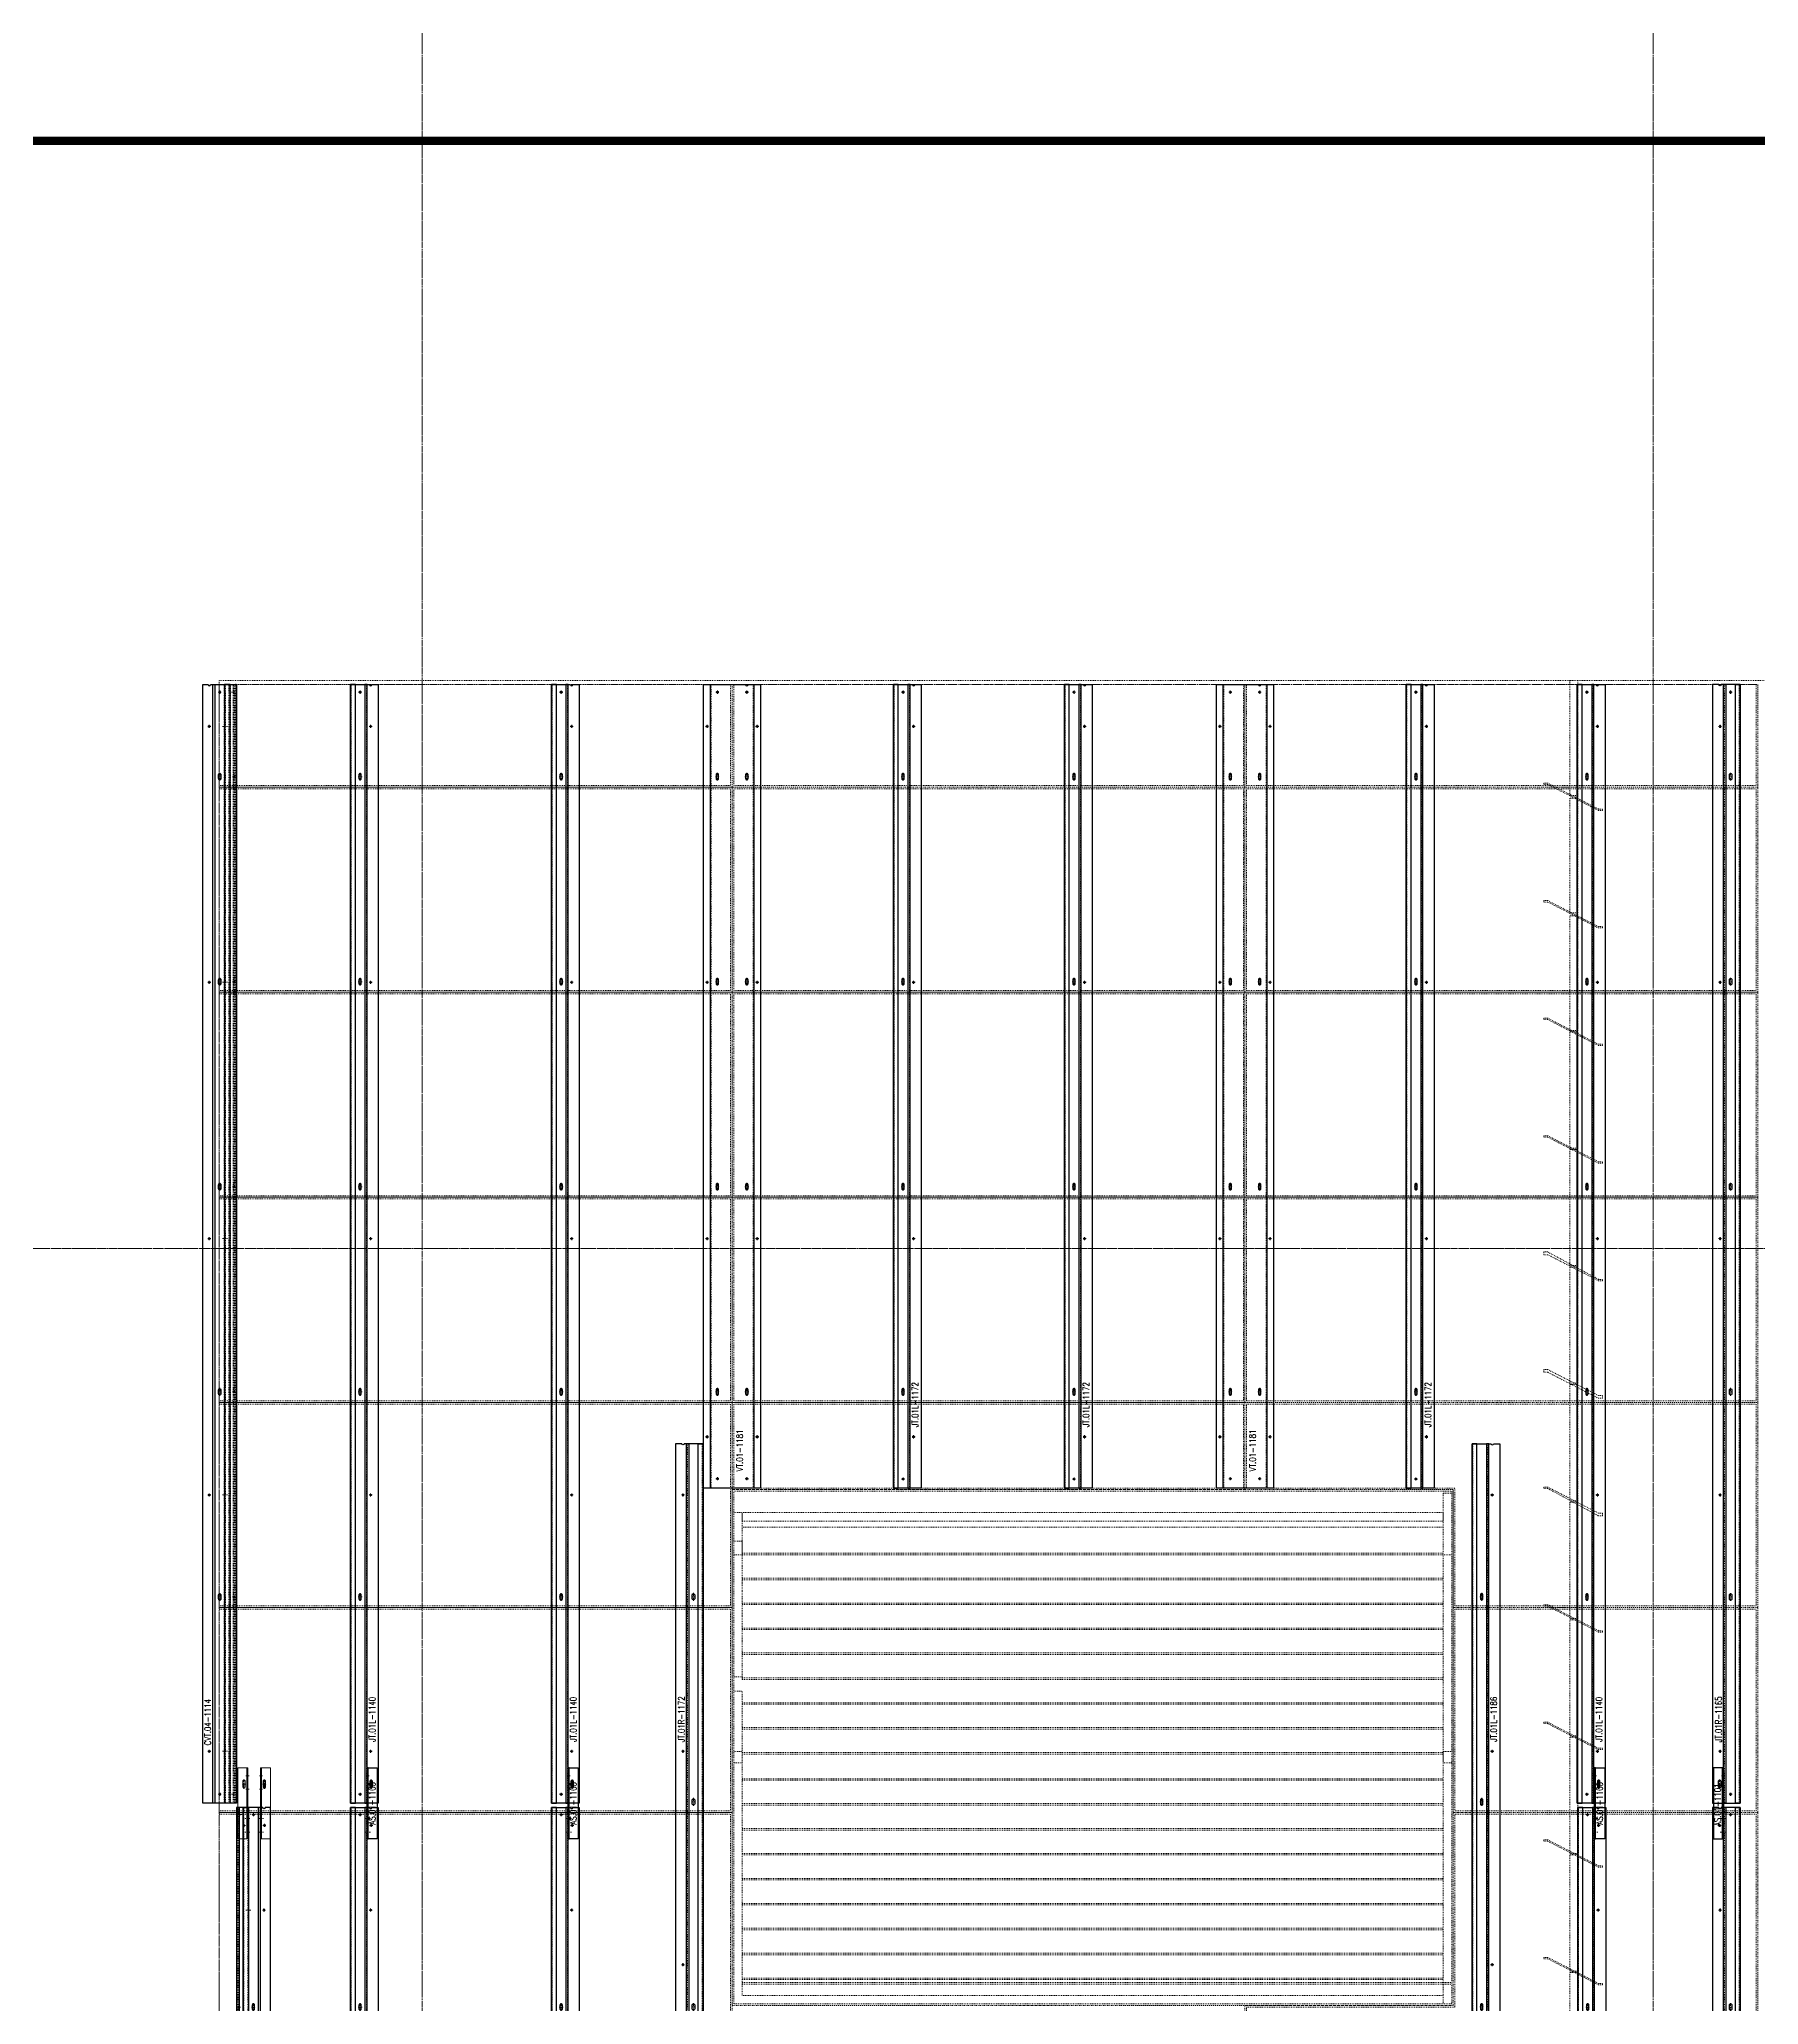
# Model space of a CAD drawing. Header units: inches. Extents: x 841 to 14369, y -4365 to -3225.
# Drawn here: x 8395 to 8596.1, y -3869.2 to -3639.2 of the extents above; entities that cross this region are included whole.
import ezdxf
from ezdxf.xclip import XClip

# ---------------------------------------------------------------- set-up
doc = ezdxf.new("R2010")
doc.units = ezdxf.units.IN
doc.header["$MEASUREMENT"] = 0
doc.header["$XCLIPFRAME"] = 0
for name, pattern in [('_PDT - Center', [0.5625, 0.375, -0.09375, 0, -0.09375]), ('Grid Line 1_2_', [0.875, 0.5, -0.125, 0.125, -0.125]), ('INC-200$0$NBK_Hidden', [0.125, 0.083333, -0.041667]), ('NBK_Center', [0.541667, 0.333333, -0.0625, 0.083333, -0.0625]), ('NBK_Center2', [0.270833, 0.166667, -0.03125, 0.041667, -0.03125]), ('NBK_CenterX2', [1.083333, 0.666667, -0.125, 0.166667, -0.125]), ('NBK_Hidden', [0.125, 0.083333, -0.041667]), ('NBK_Hidden2', [0.0625, 0.041667, -0.020833])]:
    doc.linetypes.add(name, pattern=pattern)
doc.layers.get('Defpoints').update_dxf_attribs({"color": 250, "lineweight": 0})
for name, color, linetype, lineweight in [('!Bracket', 11, 'Continuous', 25), ('!Clip - bent', 20, 'Continuous', 25), ('!Dimension', 50, 'Continuous', 5), ('!Extrusion', 140, 'Continuous', 25), ('!Gridline', 112, 'NBK_CenterX2', 5), ('!Linetype_Center', 220, 'NBK_Center', 9), ('!Linetype_Center2', 222, 'NBK_Center2', 9), ('!Linetype_Hidden', 210, 'NBK_Hidden', 9), ('!Misc2', 252, 'NBK_Hidden2', 5), ('INC-200$0$!Linetype_Hidden', 210, 'INC-200$0$NBK_Hidden', 9)]:
    doc.layers.add(name, color=color, linetype=linetype, lineweight=lineweight)
doc.layers.add('!Viewport', color=250, linetype='Continuous', lineweight=0, plot=False)
doc.layers.add('0 @ 1', color=7, linetype='Continuous')
doc.styles.add('Romans', font='romans.shx', dxfattribs={"width": 0.8})

# ---------------------------------------------------------------- blocks, each defined once
blk = doc.blocks.new('A$C5F5F23F4')
at = {"linetype": 'Grid Line 1_2_'}
for p, q in [((-2424, -106.16), (-2424, 462.07)), ((-2568, -106.16), (-2568, 458.95))]:
    blk.add_line(p, q, dxfattribs=at)
at = {"linetype": '_PDT - Center', "lineweight": 9}
blk.add_line((397.38, 258), (-2818.05, 258), dxfattribs=at)
blk = doc.blocks.new('A$C5F5EFE0E')
for p, q in [((-2591.75, -258.17), (-2591.75, 66.5)), ((-43, 66.5), (-2591.75, 66.5)), ((-2531.56, -88.4), (-2531.56, -28.4)), ((-2531.56, -28.4), (-2447.56, -28.4)), ((-2448.56, -28.64), (-2447.56, -28.64)), ((-2448.56, -28.64), (-2448.56, -31.4)), ((-2447.56, -28.4), (-2447.56, -88.4)), ((-2531.56, -30.9), (-2530.56, -30.9)), ((-2530.56, -31.9), (-2530.56, -30.9)), ((-2448.56, -30.9), (-2530.56, -30.9)), ((-2530.56, -35.83), (-2530.56, -30.9)), ((-2530.56, -31.9), (-2448.56, -31.9)), ((-2448.56, -30.9), (-2448.56, -31.9)), ((-2448.56, -31.4), (-2448.56, -35.83)), ((-2531.56, -34.26), (-2530.56, -34.26)), ((-2448.56, -32.6), (-2530.56, -32.6)), ((-2530.56, -37.15), (-2530.56, -34.26)), ((-2530.56, -35.83), (-2531.56, -35.83)), ((-2530.56, -35.66), (-2448.56, -35.66)), ((-2530.56, -35.83), (-2448.56, -35.83)), ((-2447.56, -35.83), (-2448.56, -35.83)), ((-2448.56, -35.83), (-2448.56, -37.15)), ((-2530.56, -39.12), (-2530.56, -37.15)), ((-2530.56, -38.57), (-2448.56, -38.57)), ((-2530.56, -38.75), (-2448.56, -38.75)), ((-2448.56, -37.15), (-2448.56, -39.12)), ((-2530.56, -40.07), (-2530.56, -39.12)), ((-2530.56, -42.98), (-2530.56, -40.07)), ((-2448.56, -39.12), (-2448.56, -40.07)), ((-2448.56, -40.07), (-2448.56, -42.98)), ((-2530.56, -41.49), (-2448.56, -41.49)), ((-2530.56, -41.67), (-2448.56, -41.67)), ((-2530.56, -45.9), (-2530.56, -42.98)), ((-2448.56, -42.98), (-2448.56, -45.9)), ((-2530.56, -44.41), (-2448.56, -44.41)), ((-2530.56, -44.58), (-2448.56, -44.58)), ((-2530.56, -48.82), (-2530.56, -45.9)), ((-2448.56, -45.9), (-2448.56, -48.82)), ((-2530.56, -47.32), (-2448.56, -47.32)), ((-2530.56, -47.5), (-2448.56, -47.5)), ((-2530.56, -50.12), (-2531.56, -50.12)), ((-2530.56, -50.12), (-2530.56, -48.82)), ((-2530.56, -50.24), (-2530.56, -50.12)), ((-2530.56, -50.42), (-2530.56, -50.24)), ((-2530.56, -50.24), (-2448.56, -50.24)), ((-2530.56, -50.42), (-2448.56, -50.42)), ((-2448.56, -48.82), (-2448.56, -50.12)), ((-2448.56, -50.12), (-2448.56, -51.73)), ((-2531.56, -51.81), (-2530.56, -51.81)), ((-2530.56, -54.65), (-2530.56, -51.81)), ((-2448.56, -51.73), (-2448.56, -51.81)), ((-2448.56, -51.81), (-2448.56, -54.65)), ((-2530.56, -53.16), (-2448.56, -53.16)), ((-2530.56, -53.33), (-2448.56, -53.33)), ((-2530.56, -57.57), (-2530.56, -54.65)), ((-2448.56, -54.65), (-2448.56, -57.57)), ((-2530.56, -56.07), (-2448.56, -56.07)), ((-2530.56, -56.25), (-2448.56, -56.25)), ((-2531.56, -58.85), (-2530.56, -58.85)), ((-2530.56, -60.18), (-2530.56, -57.57)), ((-2530.56, -87.4), (-2530.56, -58.85)), ((-2530.56, -58.99), (-2448.56, -58.99)), ((-2530.56, -59.17), (-2448.56, -59.17)), ((-2448.56, -57.57), (-2448.56, -60.18)), ((-2448.56, -58.85), (-2447.56, -58.85)), ((-2448.56, -58.85), (-2448.56, -87.4)), ((-2530.56, -60.18), (-2531.56, -60.18)), ((-2530.56, -62.05), (-2448.56, -62.05)), ((-2447.56, -60.18), (-2448.56, -60.18)), ((-2530.56, -62.22), (-2448.56, -62.22)), ((-2530.56, -64.4), (-2530.56, -63.4)), ((-2530.56, -64.96), (-2448.56, -64.96)), ((-2530.56, -65.14), (-2448.56, -65.14)), ((-2530.56, -67.88), (-2448.56, -67.88)), ((-2530.56, -68.06), (-2448.56, -68.06)), ((-2530.56, -70.8), (-2448.56, -70.8)), ((-2530.56, -70.97), (-2448.56, -70.97)), ((-2530.56, -73.71), (-2448.56, -73.71)), ((-2530.56, -73.89), (-2448.56, -73.89)), ((-2530.56, -76.63), (-2448.56, -76.63)), ((-2530.56, -76.81), (-2448.56, -76.81)), ((-2530.56, -79.55), (-2448.56, -79.55)), ((-2530.56, -79.72), (-2448.56, -79.72)), ((-2530.56, -82.46), (-2448.56, -82.46)), ((-2530.56, -82.64), (-2448.56, -82.64)), ((-2530.56, -85.38), (-2448.56, -85.38)), ((-2530.56, -85.56), (-2448.56, -85.56)), ((-2530.56, -85.91), (-2447.56, -85.91)), ((-2530.56, -86.08), (-2447.56, -86.08)), ((-2448.56, -87.4), (-2530.56, -87.4)), ((-2448.56, -87.4), (-2448.56, -88.4)), ((-2447.56, -88.4), (-2531.56, -88.4))]:
    blk.add_line(p, q)
at = {"lineweight": 13}
for points in [[(-2432.8, 53.04), (-2432.8, 66.48), (-2433.76, 66.48), (-2433.76, 53.04)], [(-2432.8, 39.28), (-2432.8, 52.72), (-2433.76, 52.72), (-2433.76, 39.28)], [(-2432.8, 25.52), (-2432.8, 38.96), (-2433.76, 38.96), (-2433.76, 25.52)], [(-2432.8, 11.76), (-2432.8, 25.36), (-2433.76, 25.36), (-2433.76, 11.76)], [(-2432.8, -2), (-2432.8, 11.6), (-2433.76, 11.6), (-2433.76, -2)], [(-2432.8, -15.76), (-2432.8, -2.16), (-2433.76, -2.16), (-2433.76, -15.76)], [(-2432.8, -29.52), (-2432.8, -15.92), (-2433.76, -15.92), (-2433.76, -29.52)], [(-2432.8, -43.28), (-2432.8, -29.68), (-2433.76, -29.68), (-2433.76, -43.28)], [(-2432.8, -57.04), (-2432.8, -43.44), (-2433.76, -43.44), (-2433.76, -57.04)], [(-2432.8, -70.8), (-2432.8, -57.2), (-2433.76, -57.2), (-2433.76, -70.8)], [(-2432.8, -84.56), (-2432.8, -70.96), (-2433.76, -70.96), (-2433.76, -84.56)], [(-2432.8, -98.32), (-2432.8, -84.72), (-2433.76, -84.72), (-2433.76, -98.32)]]:
    blk.add_lwpolyline(points, close=True, dxfattribs=at)
at = {"lineweight": 18}
for points in [[(-2429.92, 51.44), (-2430.4, 51.44), (-2436.32, 54.48), (-2436.8, 54.48), (-2436.8, 54.32), (-2436.32, 54.32), (-2430.4, 51.28), (-2429.92, 51.28)], [(-2429.92, 37.68), (-2430.4, 37.68), (-2436.32, 40.72), (-2436.8, 40.72), (-2436.8, 40.56), (-2436.32, 40.56), (-2430.4, 37.52), (-2429.92, 37.52)], [(-2429.92, 23.92), (-2430.4, 23.92), (-2436.32, 26.96), (-2436.8, 26.96), (-2436.8, 26.8), (-2436.32, 26.8), (-2430.4, 23.76), (-2429.92, 23.76)], [(-2429.92, 10.16), (-2430.4, 10.16), (-2436.32, 13.2), (-2436.8, 13.2), (-2436.8, 13.04), (-2436.32, 13.04), (-2430.4, 10), (-2429.92, 10)], [(-2429.92, -3.6), (-2430.4, -3.6), (-2436.32, -0.4), (-2436.8, -0.4), (-2436.8, -0.72), (-2436.32, -0.72), (-2430.4, -3.76), (-2429.92, -3.76)], [(-2429.92, -17.2), (-2430.4, -17.2), (-2436.32, -14.16), (-2436.8, -14.16), (-2436.8, -14.48), (-2436.32, -14.48), (-2430.4, -17.52), (-2429.92, -17.52)], [(-2429.92, -30.96), (-2430.4, -30.96), (-2436.32, -27.92), (-2436.8, -27.92), (-2436.8, -28.08), (-2436.32, -28.08), (-2430.4, -31.28), (-2429.92, -31.28)], [(-2429.92, -44.72), (-2430.4, -44.72), (-2436.32, -41.68), (-2436.8, -41.68), (-2436.8, -41.84), (-2436.32, -41.84), (-2430.4, -44.88), (-2429.92, -44.88)], [(-2429.92, -58.48), (-2430.4, -58.48), (-2436.32, -55.44), (-2436.8, -55.44), (-2436.8, -55.6), (-2436.32, -55.6), (-2430.4, -58.64), (-2429.92, -58.64)], [(-2429.92, -72.24), (-2430.4, -72.24), (-2436.32, -69.2), (-2436.8, -69.2), (-2436.8, -69.36), (-2436.32, -69.36), (-2430.4, -72.4), (-2429.92, -72.4)], [(-2429.92, -86), (-2430.4, -86), (-2436.32, -82.96), (-2436.8, -82.96), (-2436.8, -83.12), (-2436.32, -83.12), (-2430.4, -86.16), (-2429.92, -86.16)]]:
    blk.add_lwpolyline(points, close=True, dxfattribs=at)
at = {"color": 8, "lineweight": 13, "true_color": 0x787878}
for points in [[(-2435.36, 54), (-2433.76, 54)], [(-2435.84, -42), (-2433.76, -42)]]:
    blk.add_lwpolyline(points, dxfattribs=at)
blk = doc.blocks.new('A$C5F5DFE26')
at = {"layer": '!Linetype_Center2'}
for points in [[(-2591.75, 53.7), (-2531.75, 53.7), (-2531.75, 65.7), (-2591.75, 65.7)], [(-2531.75, 65.7), (-2471.75, 65.7), (-2471.75, 53.7), (-2531.75, 53.7)], [(-2471.75, 65.7), (-2411.75, 65.7), (-2411.75, 53.7), (-2471.75, 53.7)], [(-2591.75, 29.7), (-2531.75, 29.7), (-2531.75, 53.7), (-2591.75, 53.7)], [(-2531.75, 29.7), (-2471.75, 29.7), (-2471.75, 53.7), (-2531.75, 53.7)], [(-2471.75, 29.7), (-2411.75, 29.7), (-2411.75, 53.7), (-2471.75, 53.7)], [(-2591.75, 5.7), (-2531.75, 5.7), (-2531.75, 29.7), (-2591.75, 29.7)], [(-2531.75, 5.7), (-2471.75, 5.7), (-2471.75, 29.7), (-2531.75, 29.7)], [(-2471.75, 5.7), (-2411.75, 5.7), (-2411.75, 29.7), (-2471.75, 29.7)], [(-2591.75, -18.3), (-2531.75, -18.3), (-2531.75, 5.7), (-2591.75, 5.7)], [(-2531.75, -18.3), (-2471.75, -18.3), (-2471.75, 5.7), (-2531.75, 5.7)], [(-2471.75, -18.3), (-2411.75, -18.3), (-2411.75, 5.7), (-2471.75, 5.7)], [(-2591.75, -42.3), (-2531.75, -42.3), (-2531.75, -18.3), (-2591.75, -18.3)], [(-2531.75, -28.51), (-2471.75, -28.51), (-2471.75, -18.3), (-2531.75, -18.3)], [(-2471.75, -28.51), (-2471.75, -18.3), (-2411.75, -18.3), (-2411.75, -42.3), (-2447.38, -42.3), (-2447.38, -28.51)], [(-2531.75, -88.89), (-2447.38, -88.89), (-2447.38, -28.51), (-2531.75, -28.51)], [(-2591.75, -66.3), (-2531.75, -66.3), (-2531.75, -42.3), (-2591.75, -42.3)], [(-2447.38, -66.3), (-2411.75, -66.3), (-2411.75, -42.3), (-2447.38, -42.3)], [(-2591.75, -90.3), (-2531.75, -90.3), (-2531.75, -66.3), (-2591.75, -66.3)], [(-2471.75, -90.3), (-2471.75, -88.89), (-2447.38, -88.89), (-2447.38, -66.3), (-2411.75, -66.3), (-2411.75, -90.3)]]:
    blk.add_lwpolyline(points, close=True, dxfattribs=at)
at = {"layer": 'INC-200$0$!Linetype_Hidden'}
for points in [[(-2591.75, 65.7), (-2531.94, 65.7), (-2531.94, 53.89), (-2591.75, 53.89)], [(-2531.56, 65.7), (-2471.94, 65.7), (-2471.94, 53.89), (-2531.56, 53.89)], [(-2471.56, 65.7), (-2411.94, 65.7), (-2411.94, 53.89), (-2471.56, 53.89)], [(-2591.75, 53.51), (-2531.94, 53.51), (-2531.94, 29.89), (-2591.75, 29.89)], [(-2531.56, 53.51), (-2471.94, 53.51), (-2471.94, 29.89), (-2531.56, 29.89)], [(-2471.56, 53.51), (-2411.94, 53.51), (-2411.94, 29.89), (-2471.56, 29.89)], [(-2591.75, 29.51), (-2531.94, 29.51), (-2531.94, 5.89), (-2591.75, 5.89)], [(-2531.56, 29.51), (-2471.94, 29.51), (-2471.94, 5.89), (-2531.56, 5.89)], [(-2471.56, 29.51), (-2411.94, 29.51), (-2411.94, 5.89), (-2471.56, 5.89)], [(-2591.75, 5.51), (-2531.94, 5.51), (-2531.94, -18.11), (-2591.75, -18.11)], [(-2531.56, 5.51), (-2471.94, 5.51), (-2471.94, -18.11), (-2531.56, -18.11)], [(-2471.56, 5.51), (-2411.94, 5.51), (-2411.94, -18.11), (-2471.56, -18.11)], [(-2591.75, -18.49), (-2531.94, -18.49), (-2531.94, -42.11), (-2591.75, -42.11)], [(-2471.94, -18.49), (-2531.56, -18.49), (-2531.56, -28.33), (-2471.94, -28.33)], [(-2471.56, -28.33), (-2471.56, -18.49), (-2411.94, -18.49), (-2411.94, -42.11), (-2447.19, -42.11), (-2447.19, -28.33)], [(-2591.75, -42.49), (-2531.94, -42.49), (-2531.94, -66.11), (-2591.75, -66.11)], [(-2447.19, -66.11), (-2411.94, -66.11), (-2411.94, -42.49), (-2447.19, -42.49)], [(-2591.75, -66.49), (-2531.94, -66.49), (-2531.94, -90.11), (-2591.75, -90.11)], [(-2471.56, -90.11), (-2471.56, -89.08), (-2447.19, -89.08), (-2447.19, -66.49), (-2411.94, -66.49), (-2411.94, -90.11)]]:
    blk.add_lwpolyline(points, close=True, dxfattribs=at)
blk = doc.blocks.new('A$C5F5F243C')
at = {"layer": '!Linetype_Hidden'}
blk.add_blockref('A$C5F5EFE0E', (0, 0), dxfattribs=at)
at = {"color": 1}
blk.add_blockref('A$C5F5DFE26', (0, 0.3), dxfattribs=at)
blk = doc.blocks.new('GRID_ELEV SOUTH_S')
at = {"layer": '!Gridline'}
for p, q in [((0.03, -2067.31), (0.03, 130.35)), ((144.03, -2067.31), (144.03, 130.35)), ((-679.04, -401.03), (2852.28, -401.03))]:
    blk.add_line(p, q, dxfattribs=at)
blk = doc.blocks.new('WEEP HOLE')
at = {"layer": '!Linetype_Center'}
for p, q in [((-0.22, 0.37), (0.22, 0.37)), ((0, 0.83), (0, -0.08))]:
    blk.add_line(p, q, dxfattribs=at)
at = {"color": 0}
blk.add_lwpolyline([(-0.14, 0.61), (-0.14, 0.14, 0.414214), (0, 0, 0.414214), (0.14, 0.14), (0.14, 0.61, 0.414214), (0, 0.75, 0.414214)], format="xyb", close=True, dxfattribs=at)
blk = doc.blocks.new('TAP HOLE_5mm')
at = {"layer": '!Linetype_Center2'}
for points in [[(-0.18, 0), (0.18, 0)], [(0, 0.18), (0, -0.18)]]:
    blk.add_lwpolyline(points, dxfattribs=at)
blk.add_circle((0, 0), 0.101)
blk = doc.blocks.new('JT.01L-1172')
at = {"layer": '!Extrusion'}
for points in [[(0.57, 0), (0.57, 94.03), (0, 94.03), (0, 0)], [(1.95, 0), (1.95, 94.03), (1.69, 94.03), (1.69, 0)]]:
    blk.add_lwpolyline(points, close=True, dxfattribs=at)
blk.add_lwpolyline([(0, 0), (0, 94.03), (2.22, 94.03, 1), (2.5, 94.03), (3.25, 94.03), (3.25, 0)], format="xyb", close=True, dxfattribs=at)
at = {"layer": '!Extrusion', "linetype": 'NBK_Hidden'}
for points in [[(0.08, 0), (0.08, 94.03), (0, 94.03), (0, 0)], [(1.95, 0), (1.95, 94.03), (1.87, 94.03), (1.87, 0)]]:
    blk.add_lwpolyline(points, close=True, dxfattribs=at)
at = {"layer": '!Extrusion', "rotation": 360}
for p in [(1.13, 93.15), (2.36, 89.14), (2.36, 59.19), (2.36, 29.19), (2.36, 6), (1.13, 1.06)]:
    blk.add_blockref('TAP HOLE_5mm', p, dxfattribs=at)
at = {"layer": '!Extrusion'}
for p in [(1.13, 82.89), (1.13, 58.89), (1.13, 34.89), (1.13, 10.89)]:
    blk.add_blockref('WEEP HOLE', p, dxfattribs=at)
at = {"layer": 'Defpoints', "color": 2, "insert": (2.54, 9.76), "char_height": 0.75, "width": 1.65, "attachment_point": 5, "rotation": 90, "style": 'Romans'}
blk.add_mtext('JT.01L-1172', dxfattribs=at)
blk = doc.blocks.new('JT.01R-1172')
at = {"layer": '!Extrusion'}
blk.add_lwpolyline([(0, 0), (0, 66.97), (-2.22, 66.97, -1), (-2.5, 66.97), (-3.25, 66.97), (-3.25, 0)], format="xyb", close=True, dxfattribs=at)
for points in [[(-1.95, 0), (-1.95, 66.97), (-1.69, 66.97), (-1.69, 0)], [(-0.57, 0), (-0.57, 66.97), (0, 66.97), (0, 0)]]:
    blk.add_lwpolyline(points, close=True, dxfattribs=at)
at = {"layer": '!Extrusion', "linetype": 'NBK_Hidden'}
for points in [[(-1.95, 0), (-1.95, 66.97), (-1.87, 66.97), (-1.87, 0)], [(-0.08, 0), (-0.08, 66.97), (0, 66.97), (0, 0)]]:
    blk.add_lwpolyline(points, close=True, dxfattribs=at)
at = {"layer": '!Extrusion', "xscale": -1}
for name, p in [('TAP HOLE_5mm', (-2.36, 60.97)), ('WEEP HOLE', (-1.13, 48.68)), ('TAP HOLE_5mm', (-2.36, 30.97)), ('WEEP HOLE', (-1.13, 24.68)), ('TAP HOLE_5mm', (-2.36, 6)), ('WEEP HOLE', (-1.13, 0.68))]:
    blk.add_blockref(name, p, dxfattribs=at)
at = {"layer": 'Defpoints', "color": 5, "insert": (-2.54, 34.72), "char_height": 0.75, "width": 1.65, "attachment_point": 5, "rotation": 90, "style": 'Romans'}
blk.add_mtext('JT.01R-1172', dxfattribs=at)
blk = doc.blocks.new('JT.01L-1186')
at = {"layer": '!Extrusion'}
for points in [[(0.57, 0), (0.57, 66.97), (0, 66.97), (0, 0)], [(1.95, 0), (1.95, 66.97), (1.69, 66.97), (1.69, 0)]]:
    blk.add_lwpolyline(points, close=True, dxfattribs=at)
blk.add_lwpolyline([(0, 0), (0, 66.97), (2.22, 66.97, 1), (2.5, 66.97), (3.25, 66.97), (3.25, 0)], format="xyb", close=True, dxfattribs=at)
at = {"layer": '!Extrusion', "linetype": 'NBK_Hidden'}
for points in [[(0.08, 0), (0.08, 66.97), (0, 66.97), (0, 0)], [(1.95, 0), (1.95, 66.97), (1.87, 66.97), (1.87, 0)]]:
    blk.add_lwpolyline(points, close=True, dxfattribs=at)
at = {"layer": '!Extrusion', "rotation": 360}
for p in [(2.36, 60.97), (2.36, 30.97), (2.36, 6)]:
    blk.add_blockref('TAP HOLE_5mm', p, dxfattribs=at)
at = {"layer": '!Extrusion'}
for p in [(1.13, 48.68), (1.13, 24.68), (1.13, 0.68)]:
    blk.add_blockref('WEEP HOLE', p, dxfattribs=at)
at = {"layer": 'Defpoints', "color": 2, "insert": (2.54, 34.72), "char_height": 0.75, "width": 1.65, "attachment_point": 5, "rotation": 90, "style": 'Romans'}
blk.add_mtext('JT.01L-1186', dxfattribs=at)
blk = doc.blocks.new('JT.01R-1165')
at = {"layer": '!Extrusion'}
blk.add_lwpolyline([(0, 0), (0, 130.92), (-2.22, 130.92, -1), (-2.5, 130.92), (-3.25, 130.92), (-3.25, 0)], format="xyb", close=True, dxfattribs=at)
for points in [[(-1.95, 0), (-1.95, 130.92), (-1.69, 130.92), (-1.69, 0)], [(-0.57, 0), (-0.57, 130.92), (0, 130.92), (0, 0)]]:
    blk.add_lwpolyline(points, close=True, dxfattribs=at)
at = {"layer": '!Extrusion', "linetype": 'NBK_Hidden'}
for points in [[(-1.95, 0), (-1.95, 130.92), (-1.87, 130.92), (-1.87, 0)], [(-0.08, 0), (-0.08, 130.92), (0, 130.92), (0, 0)]]:
    blk.add_lwpolyline(points, close=True, dxfattribs=at)
at = {"layer": '!Extrusion', "xscale": -1}
for name, p in [('TAP HOLE_5mm', (-1.13, 130.04)), ('TAP HOLE_5mm', (-2.36, 126.03)), ('WEEP HOLE', (-1.13, 119.78)), ('WEEP HOLE', (-1.13, 95.78)), ('TAP HOLE_5mm', (-2.36, 96.08)), ('WEEP HOLE', (-1.13, 71.78)), ('TAP HOLE_5mm', (-2.36, 66.08)), ('WEEP HOLE', (-1.13, 47.78)), ('TAP HOLE_5mm', (-2.36, 36.08)), ('WEEP HOLE', (-1.13, 23.78)), ('TAP HOLE_5mm', (-2.36, 6.08)), ('TAP HOLE_5mm', (-1.13, 1.06))]:
    blk.add_blockref(name, p, dxfattribs=at)
at = {"layer": 'Defpoints', "color": 5, "insert": (-2.54, 9.82), "char_height": 0.75, "width": 1.65, "attachment_point": 5, "rotation": 90, "style": 'Romans'}
blk.add_mtext('JT.01R-1165', dxfattribs=at)
blk = doc.blocks.new('SECTION CLEAR HOLE 1')
at = {"layer": '!Linetype_Center2'}
blk.add_line((-0.33, 0, 0), (0.26, 0, 0), dxfattribs=at)
at = {"layer": '!Misc2'}
blk.add_lwpolyline([(-0.12, 0.1), (0, 0.1), (0, -0.1), (-0.12, -0.1)], close=True, dxfattribs=at)
blk = doc.blocks.new('SLOTTED SECTION1')
at = {"layer": '!Linetype_Center2'}
blk.add_lwpolyline([(-0.24, 0), (0.12, 0)], dxfattribs=at)
at = {"layer": '!Misc2'}
blk.add_lwpolyline([(-0.12, 0.47), (0, 0.47), (0, -0.47), (-0.12, -0.47)], close=True, dxfattribs=at)
blk = doc.blocks.new('SLOTTED HOLE 1')
at = {"layer": '!Linetype_Center'}
for p, q in [((0, 0.55), (0, -0.55)), ((-0.22, 0), (0.22, 0))]:
    blk.add_line(p, q, dxfattribs=at)
at = {"color": 0}
blk.add_lwpolyline([(-0.14, 0.33), (-0.14, -0.33, 0.414214), (0, -0.47, 0.414214), (0.14, -0.33), (0.14, 0.33, 0.414214), (0, 0.47, 0.414214)], format="xyb", close=True, dxfattribs=at)
blk = doc.blocks.new('SL.01-1101')
at = {"layer": '!Bracket'}
for points in [[(4.65, -1.3), (4.65, -0.12), (-3.67, -0.12), (-3.67, -1.3)], [(-3.67, -1.3), (-3.67, -1.18), (4.65, -1.18), (4.65, -1.3)]]:
    blk.add_lwpolyline(points, close=True, dxfattribs=at)
at = {"layer": '!Dimension', "xscale": -1, "rotation": 270}
for name, p in [('SECTION CLEAR HOLE 1', (-2.88, -1.18)), ('SECTION CLEAR HOLE 1', (-1.3, -1.18)), ('SLOTTED SECTION1', (2.15, -1.18)), ('SLOTTED SECTION1', (3.73, -1.18))]:
    blk.add_blockref(name, p, dxfattribs=at)
at = {"layer": '!Extrusion', "xscale": -1, "rotation": 270}
blk.add_blockref('TAP HOLE_5mm', (-2.09, -0.83), dxfattribs=at)
at = {"layer": '!Extrusion', "linetype": 'NBK_Hidden', "xscale": -1, "rotation": 270}
blk.add_blockref('SLOTTED HOLE 1', (2.75, -0.83), dxfattribs=at)
at = {"layer": 'Defpoints', "color": 30, "insert": (0.32, -0.6), "char_height": 0.75, "width": 1.65, "attachment_point": 5, "style": 'Romans'}
blk.add_mtext('AS.01-1101', dxfattribs=at)
blk = doc.blocks.new('JT.01R-1164')
at = {"layer": '!Extrusion'}
blk.add_lwpolyline([(-3.25, 0), (0, 0), (0, 143.5), (-2.22, 143.5, -1), (-2.5, 143.5), (-3.25, 143.5)], format="xyb", close=True, dxfattribs=at)
for points in [[(-1.69, 143.5), (-1.69, 0), (-1.95, 0), (-1.95, 143.5)], [(0, 143.5), (0, 0), (-0.57, 0), (-0.57, 143.5)]]:
    blk.add_lwpolyline(points, close=True, dxfattribs=at)
at = {"layer": '!Extrusion', "linetype": 'NBK_Hidden'}
for points in [[(-1.87, 143.5), (-1.87, 0), (-1.95, 0), (-1.95, 143.5)], [(0, 143.5), (0, 0), (-0.08, 0), (-0.08, 143.5)]]:
    blk.add_lwpolyline(points, close=True, dxfattribs=at)
at = {"layer": '!Extrusion', "xscale": -1}
for name, p in [('TAP HOLE_5mm', (-1.13, 142.67)), ('TAP HOLE_5mm', (-2.36, 131.5)), ('WEEP HOLE', (-1.13, 119.78)), ('TAP HOLE_5mm', (-2.36, 101.5)), ('WEEP HOLE', (-1.13, 95.78)), ('TAP HOLE_5mm', (-2.36, 71.5)), ('WEEP HOLE', (-1.13, 71.78)), ('WEEP HOLE', (-1.13, 47.78)), ('TAP HOLE_5mm', (-2.36, 41.5)), ('WEEP HOLE', (-1.13, 23.78)), ('TAP HOLE_5mm', (-2.36, 11.5)), ('TAP HOLE_5mm', (-1.13, 1.06))]:
    blk.add_blockref(name, p, dxfattribs=at)
at = {"color": 144, "rotation": 90}
blk.add_blockref('SL.01-1101', (-3.25, 143.5), dxfattribs=at)
at = {"layer": 'Defpoints', "color": 5, "insert": (-2.54, 4.4), "char_height": 0.75, "width": 1.65, "attachment_point": 5, "rotation": 90, "style": 'Romans'}
blk.add_mtext('JT.01R-1164', dxfattribs=at)
blk = doc.blocks.new('19mm WEEP HOLE')
at = {"layer": '!Linetype_Center'}
blk.add_line((-0.37, 0.2), (-0.37, -0.12), dxfattribs=at)
at = {"linetype": 'NBK_Hidden'}
blk.add_lwpolyline([(-0.75, 0.08), (0, 0.08), (0, 0), (-0.75, 0)], close=True, dxfattribs=at)
blk = doc.blocks.new('CLEAR SECTION HOLE')
at = {"layer": '!Linetype_Center2'}
blk.add_line((-0.33, 0), (0.26, 0), dxfattribs=at)
at = {"layer": '!Misc2'}
blk.add_lwpolyline([(-0.08, 0.1), (0, 0.1), (0, -0.1), (-0.08, -0.1)], close=True, dxfattribs=at)
blk = doc.blocks.new('HOLE SECTION')
at = {"layer": '!Linetype_Center2'}
blk.add_line((-0.33, 0), (0.26, 0), dxfattribs=at)
at = {"layer": '!Misc2'}
blk.add_lwpolyline([(-0.09, 0.1), (0, 0.1), (0, -0.1), (-0.09, -0.1)], close=True, dxfattribs=at)
blk = doc.blocks.new('SPPLICE 1')
at = {"layer": 'Defpoints', "color": 8}
for points in [[(-1.3, 4.65), (-0.12, 4.65), (-0.12, -3.67), (-1.3, -3.67)], [(-1.3, -3.67), (-1.18, -3.67), (-1.18, 4.65), (-1.3, 4.65)]]:
    blk.add_lwpolyline(points, close=True, dxfattribs=at)
at = {"layer": '!Dimension'}
for name, p in [('SLOTTED SECTION1', (-1.18, 3.73)), ('SLOTTED SECTION1', (-1.18, 2.15)), ('SECTION CLEAR HOLE 1', (-1.18, -1.3)), ('SECTION CLEAR HOLE 1', (-1.18, -2.88))]:
    blk.add_blockref(name, p, dxfattribs=at)
at = {"layer": '!Extrusion', "linetype": 'NBK_Hidden'}
blk.add_blockref('SLOTTED HOLE 1', (-0.83, 2.75), dxfattribs=at)
at = {"layer": '!Extrusion', "rotation": 360}
blk.add_blockref('TAP HOLE_5mm', (-0.83, -2.09), dxfattribs=at)
blk = doc.blocks.new('SPLICE HIDDEN')
at = {"layer": '!Linetype_Center'}
for p, q in [((-0.93, 2.75), (-0.49, 2.75)), ((-0.71, 3.3), (-0.71, 2.2))]:
    blk.add_line(p, q, dxfattribs=at)
at = {"layer": '!Linetype_Center2'}
for points in [[(-0.89, -2.09), (-0.53, -2.09)], [(-0.71, -1.91), (-0.71, -2.26)]]:
    blk.add_lwpolyline(points, dxfattribs=at)
at = {"layer": 'Defpoints', "color": 8}
for points in [[(-1.18, -3.67), (-1.06, -3.67), (-1.06, 4.65), (-1.18, 4.65)], [(-1.18, 4.65), (0, 4.65), (0, -3.67), (-1.18, -3.67)]]:
    blk.add_lwpolyline(points, close=True, dxfattribs=at)
blk.add_lwpolyline([(-0.85, 3.08), (-0.85, 2.42, 0.414214), (-0.71, 2.28, 0.414214), (-0.57, 2.42), (-0.57, 3.08, 0.414214), (-0.71, 3.22, 0.414214)], format="xyb", close=True, dxfattribs=at)
blk.add_circle((-0.71, -2.09), 0.101, dxfattribs=at)
at = {"layer": '!Dimension'}
for name, p in [('SLOTTED SECTION1', (-1.06, 3.73)), ('SLOTTED SECTION1', (-1.06, 2.15)), ('SECTION CLEAR HOLE 1', (-1.06, -1.3)), ('SECTION CLEAR HOLE 1', (-1.06, -2.88))]:
    blk.add_blockref(name, p, dxfattribs=at)
blk = doc.blocks.new('CVT.04-1113-')
at = {"layer": '!Extrusion'}
blk.add_lwpolyline([(-0.76, 0.52), (-3.97, 0.52), (-3.97, 144.02), (-3.34, 144.02, 1), (-3.06, 144.02), (0, 144.02), (0, 0), (-1.42, 0), (-1.42, 0.52)], format="xyb", dxfattribs=at)
blk.add_lwpolyline([(-2.78, 0.52), (-2.78, 144.02), (-2.53, 144.02), (-2.53, 0.52)], close=True, dxfattribs=at)
at = {"layer": '!Extrusion', "linetype": 'NBK_Hidden'}
for points in [[(-1.42, 0), (-1.42, 144.02), (-1.33, 144.02), (-1.33, 0)], [(-0.86, 0), (-0.86, 144.02), (-0.76, 144.02), (-0.76, 0)]]:
    blk.add_lwpolyline(points, close=True, dxfattribs=at)
at = {"layer": '!Extrusion'}
blk.add_lwpolyline([(-0.76, 0), (-0.76, 144.02), (-1.41, 144.02), (-1.41, 0.52), (-1.33, 0.52)], dxfattribs=at)
at = {"layer": '!Extrusion', "linetype": 'NBK_Hidden'}
for points in [[(-0.35, 0), (-0.35, 144.02), (-0.28, 144.02), (-0.28, 0)], [(-0.04, 0), (-0.04, 144.02), (-0.14, 144.02), (-0.14, 0)]]:
    blk.add_lwpolyline(points, dxfattribs=at)
at = {"layer": '!Linetype_Center2'}
for points in [[(-3.97, 0.52), (-0.76, 0)], [(-0.76, 0.52), (-3.97, 0)]]:
    blk.add_lwpolyline(points, dxfattribs=at)
blk.add_lwpolyline([(-0.76, 0.52), (-3.97, 0.52), (-3.97, 0), (-0.76, 0)], close=True, dxfattribs=at)
at = {"layer": '!Clip - bent'}
blk.add_blockref('SPLICE HIDDEN', (-0.15, 144.02), dxfattribs=at)
at = {"layer": '!Dimension', "xscale": -1}
blk.add_blockref('SPPLICE 1', (-4.08, 144.02), dxfattribs=at)
at = {"layer": '!Dimension'}
for name, p in [('CLEAR SECTION HOLE', (-0.28, 143.19)), ('HOLE SECTION', (-1.33, 132.02)), ('HOLE SECTION', (-1.33, 102.02)), ('HOLE SECTION', (-1.33, 72.02)), ('HOLE SECTION', (-1.33, 42.02)), ('HOLE SECTION', (-1.33, 12.02))]:
    blk.add_blockref(name, p, dxfattribs=at)
at = {"layer": '!Extrusion', "xscale": -1}
for name, p in [('TAP HOLE_5mm', (-1.97, 143.19)), ('WEEP HOLE', (-1.97, 120.3)), ('WEEP HOLE', (-1.97, 96.3)), ('WEEP HOLE', (-1.97, 72.3)), ('WEEP HOLE', (-1.97, 48.3)), ('WEEP HOLE', (-1.97, 24.3)), ('TAP HOLE_5mm', (-1.97, 1.58))]:
    blk.add_blockref(name, p, dxfattribs=at)
at = {"layer": '!Extrusion'}
for p in [(-3.2, 132.02), (-3.2, 102.02), (-3.2, 72.02), (-3.2, 42.02), (-3.2, 12.02)]:
    blk.add_blockref('TAP HOLE_5mm', p, dxfattribs=at)
at = {"layer": '!Extrusion', "rotation": 270}
for p in [(-0.35, 120.3), (-0.35, 96.3), (-0.35, 72.3), (-0.35, 48.3), (-0.35, 24.3), (-0.35, 0.29)]:
    blk.add_blockref('19mm WEEP HOLE', p, dxfattribs=at)
at = {"layer": 'Defpoints', "color": 3, "char_height": 0.75, "width": 1.65, "attachment_point": 5, "rotation": 90, "style": 'Romans'}
for s, insert in [('CVT.04-1113', (-3.38, 5.7)), ('NOTCH', (-4.95, 1.43))]:
    blk.add_mtext(s, dxfattribs=dict(at, insert=insert))
blk = doc.blocks.new('VT.01-1181')
at = {"layer": '!Extrusion'}
blk.add_lwpolyline([(3.33, 0), (-3.33, 0), (-3.33, 94.03), (1.58, 94.03, 1), (1.86, 94.03), (3.33, 94.03)], format="xyb", close=True, dxfattribs=at)
blk.add_lwpolyline([(1.86, 94.03), (2.54, 94.03), (2.54, 0), (-2.54, 0), (-2.54, 94.03), (1.58, 94.03)], dxfattribs=at)
at = {"layer": '!Extrusion', "linetype": 'NBK_Hidden'}
blk.add_lwpolyline([(1.86, 94.03), (2.46, 94.03), (2.46, 0), (-2.46, 0), (-2.46, 94.03), (1.58, 94.03)], dxfattribs=at)
at = {"layer": '!Extrusion', "rotation": 360}
for name, p in [('TAP HOLE_5mm', (-1.72, 93.15)), ('TAP HOLE_5mm', (1.72, 93.15)), ('TAP HOLE_5mm', (-2.93, 89.14)), ('TAP HOLE_5mm', (2.93, 89.14)), ('WEEP HOLE', (-1.72, 82.89)), ('WEEP HOLE', (1.72, 82.89)), ('TAP HOLE_5mm', (-2.93, 59.19)), ('WEEP HOLE', (-1.72, 58.89)), ('WEEP HOLE', (1.72, 58.89)), ('TAP HOLE_5mm', (2.93, 59.19)), ('WEEP HOLE', (-1.72, 34.89)), ('WEEP HOLE', (1.72, 34.89)), ('TAP HOLE_5mm', (-2.93, 29.19)), ('TAP HOLE_5mm', (2.93, 29.19)), ('WEEP HOLE', (-1.72, 10.89)), ('WEEP HOLE', (1.72, 10.89)), ('TAP HOLE_5mm', (-2.93, 6)), ('TAP HOLE_5mm', (2.93, 6)), ('TAP HOLE_5mm', (-1.72, 1.09)), ('TAP HOLE_5mm', (1.72, 1.09))]:
    blk.add_blockref(name, p, dxfattribs=at)
at = {"layer": 'Defpoints', "color": 1, "insert": (0.89, 4.4), "char_height": 0.75, "width": 1.65, "attachment_point": 5, "rotation": 90, "style": 'Romans'}
blk.add_mtext('VT.01-1181', dxfattribs=at)
blk = doc.blocks.new('AS.01-1100')
at = {"layer": '!Bracket'}
for points in [[(-1.3, 4.65), (-0.12, 4.65), (-0.12, -3.67), (-1.3, -3.67)], [(-1.3, -3.67), (-1.18, -3.67), (-1.18, 4.65), (-1.3, 4.65)]]:
    blk.add_lwpolyline(points, close=True, dxfattribs=at)
at = {"layer": '!Dimension'}
for name, p in [('SLOTTED SECTION1', (-1.18, 3.73)), ('SLOTTED SECTION1', (-1.18, 2.15)), ('SECTION CLEAR HOLE 1', (-1.18, -1.3)), ('SECTION CLEAR HOLE 1', (-1.18, -2.88))]:
    blk.add_blockref(name, p, dxfattribs=at)
at = {"layer": '!Extrusion', "linetype": 'NBK_Hidden'}
blk.add_blockref('SLOTTED HOLE 1', (-0.83, 2.75), dxfattribs=at)
at = {"layer": '!Extrusion', "rotation": 360}
blk.add_blockref('TAP HOLE_5mm', (-0.83, -2.09), dxfattribs=at)
at = {"layer": 'Defpoints', "color": 30, "insert": (-0.71, 0.49), "char_height": 0.75, "width": 1.65, "attachment_point": 5, "rotation": 90, "style": 'Romans'}
blk.add_mtext('AS.01-1100', dxfattribs=at)
blk = doc.blocks.new('JT.01L-1167')
at = {"layer": '!Extrusion'}
blk.add_lwpolyline([(3.25, 0), (0, 0), (0, 143.5), (2.22, 143.5, 1), (2.5, 143.5), (3.25, 143.5)], format="xyb", close=True, dxfattribs=at)
at = {"layer": '!Extrusion', "linetype": 'NBK_Hidden'}
for points in [[(0, 143.5), (0, 0), (0.08, 0), (0.08, 143.5)], [(1.87, 143.5), (1.87, 0), (1.95, 0), (1.95, 143.5)]]:
    blk.add_lwpolyline(points, close=True, dxfattribs=at)
at = {"layer": '!Extrusion'}
for points in [[(0, 143.5), (0, 0), (0.57, 0), (0.57, 143.5)], [(1.69, 143.5), (1.69, 0), (1.95, 0), (1.95, 143.5)]]:
    blk.add_lwpolyline(points, close=True, dxfattribs=at)
at = {"layer": '!Dimension'}
blk.add_blockref('AS.01-1100', (3.25, 143.5), dxfattribs=at)
at = {"layer": '!Extrusion', "rotation": 360}
for p in [(1.13, 142.67), (2.36, 131.5), (2.36, 101.5), (2.36, 71.5), (2.36, 41.5), (2.36, 11.5), (1.13, 1.06)]:
    blk.add_blockref('TAP HOLE_5mm', p, dxfattribs=at)
at = {"layer": '!Extrusion'}
for p in [(1.13, 119.78), (1.13, 95.78), (1.13, 71.78), (1.13, 47.78), (1.13, 23.78)]:
    blk.add_blockref('WEEP HOLE', p, dxfattribs=at)
at = {"layer": 'Defpoints', "color": 2, "insert": (2.54, 4.4), "char_height": 0.75, "width": 1.65, "attachment_point": 5, "rotation": 90, "style": 'Romans'}
blk.add_mtext('JT.01L-1167', dxfattribs=at)
blk = doc.blocks.new('CVT.04-1114-')
at = {"layer": '!Extrusion'}
blk.add_lwpolyline([(-3.97, 0), (-3.97, 130.92), (-3.34, 130.92, 1), (-3.06, 130.92), (0, 130.92), (0, 0)], format="xyb", close=True, dxfattribs=at)
for points in [[(-2.78, 0), (-2.78, 130.92), (-2.53, 130.92), (-2.53, 0)], [(-0.76, 0), (-0.76, 130.92), (-1.41, 130.92), (-1.41, 0)]]:
    blk.add_lwpolyline(points, dxfattribs=at)
at = {"layer": '!Extrusion', "linetype": 'NBK_Hidden'}
for points in [[(-1.42, 0), (-1.42, 130.92), (-1.33, 130.92), (-1.33, 0)], [(-0.86, 0), (-0.86, 130.92), (-0.76, 130.92), (-0.76, 0)], [(-0.35, 0), (-0.35, 130.92), (-0.28, 130.92), (-0.28, 0)], [(-0.04, 0), (-0.04, 130.92), (-0.14, 130.92), (-0.14, 0)]]:
    blk.add_lwpolyline(points, dxfattribs=at)
at = {"layer": '!Dimension', "rotation": 360}
for name, p in [('CLEAR SECTION HOLE', (-0.28, 130.04)), ('HOLE SECTION', (-1.33, 126.03)), ('HOLE SECTION', (-1.33, 96.08)), ('HOLE SECTION', (-1.33, 66.08)), ('HOLE SECTION', (-1.33, 36.08)), ('HOLE SECTION', (-1.33, 6.08)), ('CLEAR SECTION HOLE', (-0.28, 1.06))]:
    blk.add_blockref(name, p, dxfattribs=at)
at = {"layer": '!Extrusion', "xscale": -1}
for name, p in [('TAP HOLE_5mm', (-1.97, 130.04)), ('WEEP HOLE', (-1.97, 119.78)), ('WEEP HOLE', (-1.97, 95.78)), ('WEEP HOLE', (-1.97, 71.78)), ('WEEP HOLE', (-1.97, 47.78)), ('WEEP HOLE', (-1.97, 23.78)), ('TAP HOLE_5mm', (-1.97, 1.06))]:
    blk.add_blockref(name, p, dxfattribs=at)
at = {"layer": '!Extrusion'}
for name, p, rotation in [('TAP HOLE_5mm', (-3.2, 126.03), 360), ('19mm WEEP HOLE', (-0.35, 119.78), 270), ('TAP HOLE_5mm', (-3.2, 96.08), 360), ('19mm WEEP HOLE', (-0.35, 95.78), 270), ('19mm WEEP HOLE', (-0.35, 71.78), 270), ('TAP HOLE_5mm', (-3.2, 66.08), 360), ('19mm WEEP HOLE', (-0.35, 47.78), 270), ('TAP HOLE_5mm', (-3.2, 36.08), 360), ('19mm WEEP HOLE', (-0.35, 23.78), 270), ('TAP HOLE_5mm', (-3.2, 6.08), 360)]:
    blk.add_blockref(name, p, dxfattribs=dict(at, rotation=rotation))
at = {"layer": 'Defpoints', "color": 3, "insert": (-3.38, 9.49), "char_height": 0.75, "width": 1.65, "attachment_point": 5, "rotation": 90, "style": 'Romans'}
blk.add_mtext('CVT.04-1114', dxfattribs=at)
blk = doc.blocks.new('JT.01L-1140-')
at = {"layer": '!Extrusion'}
for points in [[(-2.68, 0), (-2.68, 130.92), (-3.25, 130.92), (-3.25, 0)], [(-1.3, 0), (-1.3, 130.92), (-1.56, 130.92), (-1.56, 0)]]:
    blk.add_lwpolyline(points, close=True, dxfattribs=at)
blk.add_lwpolyline([(-3.25, 0), (-3.25, 130.92), (-1.02, 130.92, 1), (-0.75, 130.92), (0, 130.92), (0, 0)], format="xyb", close=True, dxfattribs=at)
at = {"layer": '!Extrusion', "linetype": 'NBK_Hidden'}
for points in [[(-3.17, 0), (-3.17, 130.92), (-3.25, 130.92), (-3.25, 0)], [(-1.3, 0), (-1.3, 130.92), (-1.38, 130.92), (-1.38, 0)]]:
    blk.add_lwpolyline(points, close=True, dxfattribs=at)
at = {"layer": '!Extrusion', "rotation": 360}
for p in [(-2.12, 130.04), (-0.89, 126.03), (-0.89, 96.08), (-0.89, 66.08), (-0.89, 36.08), (-0.89, 6.08), (-2.12, 1.06)]:
    blk.add_blockref('TAP HOLE_5mm', p, dxfattribs=at)
at = {"layer": '!Extrusion'}
for p in [(-2.12, 119.78), (-2.12, 95.78), (-2.12, 71.78), (-2.12, 47.78), (-2.12, 23.78)]:
    blk.add_blockref('WEEP HOLE', p, dxfattribs=at)
at = {"layer": 'Defpoints', "color": 2, "insert": (-0.71, 9.82), "char_height": 0.75, "width": 1.65, "attachment_point": 5, "rotation": 90, "style": 'Romans'}
blk.add_mtext('JT.01L-1140', dxfattribs=at)
blk = doc.blocks.new('SOUTH PENTHOUSE TRACKS')
at = {"layer": '!Clip - bent', "color": 2}
for p in [(-5.15, 193.08), (18.37, 193.08), (138.37, 193.08)]:
    blk.add_blockref('JT.01L-1140-', p, dxfattribs=at)
at = {"layer": '!Clip - bent', "color": 2, "xscale": -1}
blk.add_blockref('CVT.04-1113-', (-21.72, 48.56), dxfattribs=at)
at = {"color": 3}
for name, p in [('CVT.04-1114-', (-21.72, 193.08)), ('VT.01-1181', (36.25, 229.97)), ('JT.01L-1172', (55.12, 229.97)), ('JT.01L-1172', (75.12, 229.97)), ('VT.01-1181', (96.25, 229.97)), ('JT.01L-1172', (115.12, 229.97)), ('JT.01R-1165', (154.19, 193.08)), ('JT.01L-1167', (-8.4, 49.08)), ('JT.01L-1167', (15.12, 49.08)), ('JT.01L-1167', (135.2, 49.08)), ('JT.01R-1164', (154.19, 49.08))]:
    blk.add_blockref(name, p, dxfattribs=at)
at = {"color": 144}
for name, p in [('JT.01R-1172', (32.86, 168.19)), ('JT.01L-1186', (122.81, 168.19))]:
    blk.add_blockref(name, p, dxfattribs=at)

msp = doc.modelspace()

# ---------------------------------------------------------------- linework, layer by layer
at = {"layer": 'Defpoints', "color": 2, "const_width": 1}
msp.add_lwpolyline([(5267.32, -3651.07), (11124.33, -3651.07), (11124.33, -4190.12), (5267.32, -4190.12)], close=True, dxfattribs=at)

# ---------------------------------------------------------------- block references
at = {"layer": '!Viewport', "color": 1}
msp.add_blockref('A$C5F5F23F4', (11007.76, -4038.72), dxfattribs=at)
at = {"color": 144}
msp.add_blockref('SOUTH PENTHOUSE TRACKS', (8439.76, -4038.72), dxfattribs=at)
at = {"color": 1}
msp.add_blockref('A$C5F5F243C', (11007.76, -3780.72), dxfattribs=at)
at = {"layer": '0 @ 1'}
ref = msp.add_blockref('GRID_ELEV SOUTH_S', (8439.73, -3379.69), dxfattribs=at)
XClip(ref).set_block_clipping_path([(-7679.6900497164, -810.429584289), (5606.9554738692, 506.5953677402)])

doc.saveas('drawing.dxf')
